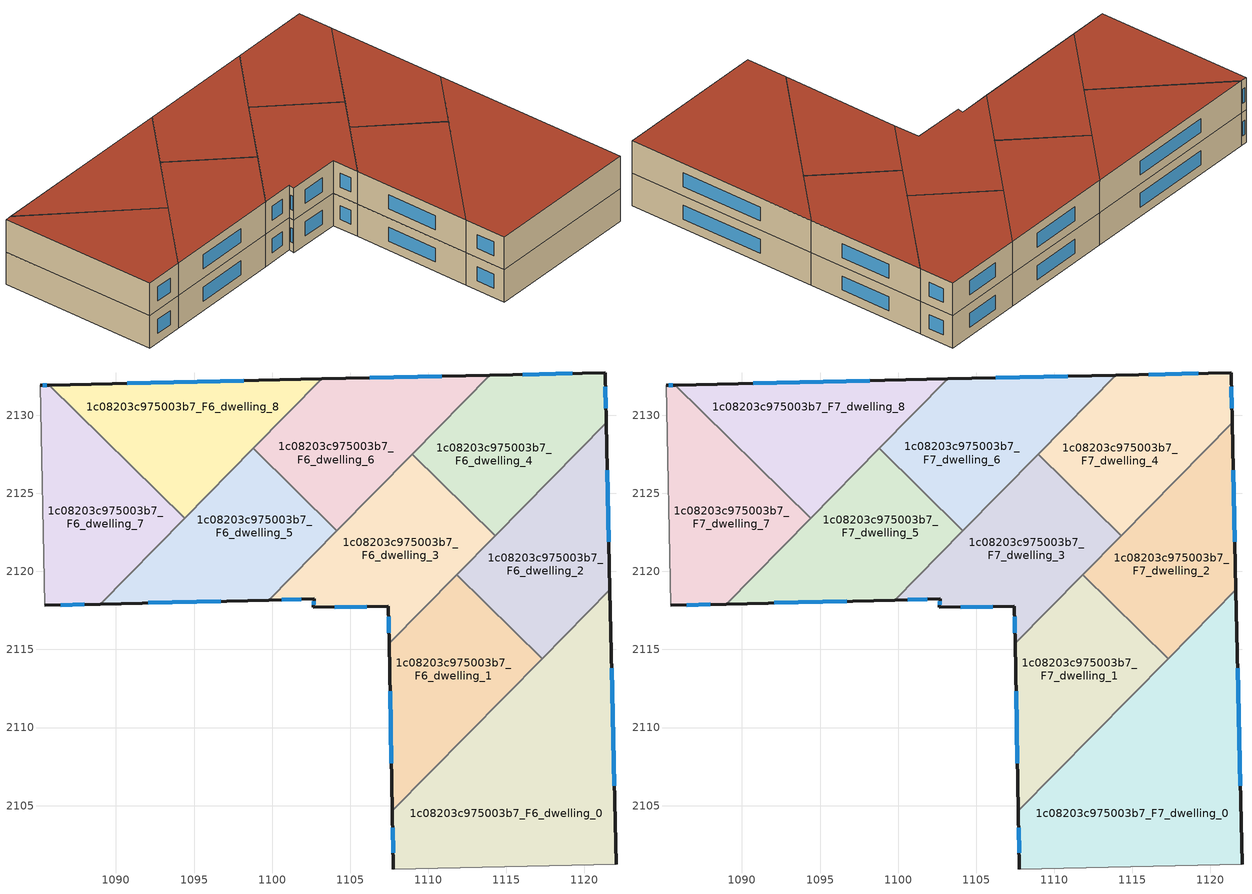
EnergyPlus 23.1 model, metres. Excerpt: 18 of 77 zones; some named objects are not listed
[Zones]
1c08203c975003b7_F6_dwelling_0
 floor to 1c08203c975003b7_F5_dwelling_0 (EU_floor_Construction): 1121.63,2118.83 1122.02,2101.24 1107.77,2100.92 1107.7,2104.67 z18
 wall outside (EU_wall_Construction): 1107.7,2104.67 1107.77,2100.92 / 1122.02,2101.24 1121.63,2118.83 z18:21
 wall adiabatic (EU_wall_Construction): 1107.77,2100.92 1122.02,2101.24 z18:21
 wall to 1c08203c975003b7_F6_dwelling_1 (EU_wall_Construction): 1117.28,2114.41 1107.7,2104.67 z18:21
 wall to 1c08203c975003b7_F6_dwelling_2 (EU_wall_Construction): 1121.63,2118.83 1117.28,2114.41 z18:21
 window (EU_Window_Construction): 1107.71,2103.6 1107.74,2101.99 / 1121.91,2106.27 1121.74,2113.81 z18.86:20.14
1c08203c975003b7_F6_dwelling_1
 floor to 1c08203c975003b7_F5_dwelling_1 (EU_floor_Construction): 1117.28,2114.41 1107.7,2104.67 1107.5,2115.39 1111.82,2119.79 z18
 wall outside (EU_wall_Construction): 1107.5,2115.39 1107.7,2104.67 z18:21
 wall to 1c08203c975003b7_F6_dwelling_2 (EU_wall_Construction): 1117.28,2114.41 1111.82,2119.79 z18:21
 wall to 1c08203c975003b7_F6_dwelling_3 (EU_wall_Construction): 1111.82,2119.79 1107.5,2115.39 z18:21
 window (EU_Window_Construction): 1107.55,2112.32 1107.64,2107.73 z18.86:20.14
1c08203c975003b7_F6_dwelling_2
 floor to 1c08203c975003b7_F5_dwelling_2 (EU_floor_Construction): 1121.39,2129.51 1121.63,2118.83 1117.28,2114.41 1111.82,2119.79 z18
 wall outside (EU_wall_Construction): 1121.63,2118.83 1121.39,2129.51 z18:21
 wall to 1c08203c975003b7_F6_dwelling_4 (EU_wall_Construction): 1121.39,2129.51 1114.28,2122.28 z18:21
 wall to 1c08203c975003b7_F6_dwelling_3 (EU_wall_Construction): 1114.28,2122.28 1111.82,2119.79 z18:21
 window (EU_Window_Construction): 1121.56,2121.88 1121.46,2126.46 z18.86:20.14
1c08203c975003b7_F6_dwelling_3
 floor to 1c08203c975003b7_F5_dwelling_3 (EU_floor_Construction): 1114.28,2122.28 1107.5,2115.39 1107.45,2117.77 1102.63,2117.7 1102.7,2118.23 1099.79,2118.16 1108.97,2127.5 z18
 wall outside (EU_wall_Construction): 1099.79,2118.16 1102.7,2118.23 1102.63,2117.7 1107.45,2117.77 1107.5,2115.39 z18:21
 wall to 1c08203c975003b7_F6_dwelling_4 (EU_wall_Construction): 1114.28,2122.28 1108.97,2127.5 z18:21
 wall to 1c08203c975003b7_F6_dwelling_6 (EU_wall_Construction): 1108.97,2127.5 1104.15,2122.6 z18:21
 wall to 1c08203c975003b7_F6_dwelling_5 (EU_wall_Construction): 1104.15,2122.6 1099.79,2118.16 z18:21
 window (EU_Window_Construction): 1107.46,2117.09 1107.48,2116.07 / 1104.01,2117.72 1106.08,2117.75 / 1102.68,2118.08 1102.65,2117.85 / 1100.62,2118.18 1101.87,2118.21 z18.86:20.14
1c08203c975003b7_F6_dwelling_4
 floor to 1c08203c975003b7_F5_dwelling_4 (EU_floor_Construction): 1121.32,2132.72 1121.39,2129.51 1114.28,2122.28 1108.97,2127.5 1113.95,2132.56 z18
 wall outside (EU_wall_Construction): 1121.39,2129.51 1121.32,2132.72 1113.95,2132.56 z18:21
 wall to 1c08203c975003b7_F6_dwelling_6 (EU_wall_Construction): 1113.95,2132.56 1108.97,2127.5 z18:21
 window (EU_Window_Construction): 1119.22,2132.68 1116.06,2132.61 / 1121.37,2130.43 1121.34,2131.81 z18.86:20.14
1c08203c975003b7_F6_dwelling_5
 floor to 1c08203c975003b7_F5_dwelling_5 (EU_floor_Construction): 1104.16,2122.6 1099.79,2118.16 1088.98,2117.91 1098.79,2127.88 z18
 wall outside (EU_wall_Construction): 1088.98,2117.91 1099.79,2118.16 z18:21
 wall to 1c08203c975003b7_F6_dwelling_6 (EU_wall_Construction): 1104.16,2122.6 1098.79,2127.88 z18:21
 wall to 1c08203c975003b7_F6_dwelling_7 (EU_wall_Construction): 1094.4,2123.41 1088.98,2117.91 z18:21
 wall to 1c08203c975003b7_F6_dwelling_8 (EU_wall_Construction): 1098.79,2127.88 1094.4,2123.41 z18:21
 window (EU_Window_Construction): 1092.07,2117.98 1096.7,2118.09 z18.86:20.14
1c08203c975003b7_F6_dwelling_6
 floor to 1c08203c975003b7_F5_dwelling_6 (EU_floor_Construction): 1113.95,2132.56 1104.16,2122.6 1098.79,2127.88 1103.16,2132.32 z18
 wall outside (EU_wall_Construction): 1113.95,2132.56 1103.16,2132.32 z18:21
 wall to 1c08203c975003b7_F6_dwelling_8 (EU_wall_Construction): 1103.16,2132.32 1098.79,2127.88 z18:21
 window (EU_Window_Construction): 1110.87,2132.49 1106.25,2132.39 z18.86:20.14
1c08203c975003b7_F6_dwelling_7
 floor to 1c08203c975003b7_F5_dwelling_7 (EU_floor_Construction): 1094.4,2123.41 1088.98,2117.91 1085.45,2117.82 1085.14,2131.92 1085.73,2131.93 z18
 wall outside (EU_wall_Construction): 1085.45,2117.82 1088.98,2117.91 / 1085.73,2131.93 1085.14,2131.92 z18:21
 wall adiabatic (EU_wall_Construction): 1085.14,2131.92 1085.45,2117.82 z18:21
 wall to 1c08203c975003b7_F6_dwelling_8 (EU_wall_Construction): 1094.4,2123.41 1085.73,2131.93 z18:21
 window (EU_Window_Construction): 1086.46,2117.85 1087.98,2117.88 / 1085.56,2131.93 1085.31,2131.92 z18.86:20.14
1c08203c975003b7_F6_dwelling_8
 floor to 1c08203c975003b7_F5_dwelling_8 (EU_floor_Construction): 1103.16,2132.32 1094.4,2123.41 1085.73,2131.93 z18
 wall outside (EU_wall_Construction): 1103.16,2132.32 1085.73,2131.93 z18:21
 window (EU_Window_Construction): 1098.18,2132.21 1090.71,2132.04 z18.86:20.14
1c08203c975003b7_F7_dwelling_0
 floor to 1c08203c975003b7_F6_dwelling_0 (EU_floor_Construction): 1121.63,2118.83 1122.02,2101.24 1107.77,2100.92 1107.7,2104.67 z21
 wall outside (EU_wall_Construction): 1107.7,2104.67 1107.77,2100.92 / 1122.02,2101.24 1121.63,2118.83 z21:24
 wall adiabatic (EU_wall_Construction): 1107.77,2100.92 1122.02,2101.24 z21:24
 wall to 1c08203c975003b7_F7_dwelling_1 (EU_wall_Construction): 1117.28,2114.41 1107.7,2104.67 z21:24
 wall to 1c08203c975003b7_F7_dwelling_2 (EU_wall_Construction): 1121.63,2118.83 1117.28,2114.41 z21:24
 window (EU_Window_Construction): 1107.71,2103.6 1107.74,2101.99 / 1121.91,2106.27 1121.74,2113.81 z21.86:23.14
 roof outside (EU_roof_Construction): 1122.02,2101.24 1121.63,2118.83 1107.7,2104.67 1107.77,2100.92 z24
1c08203c975003b7_F7_dwelling_1
 floor to 1c08203c975003b7_F6_dwelling_1 (EU_floor_Construction): 1117.28,2114.41 1107.7,2104.67 1107.5,2115.39 1111.82,2119.79 z21
 wall outside (EU_wall_Construction): 1107.5,2115.39 1107.7,2104.67 z21:24
 wall to 1c08203c975003b7_F7_dwelling_2 (EU_wall_Construction): 1117.28,2114.41 1111.82,2119.79 z21:24
 wall to 1c08203c975003b7_F7_dwelling_3 (EU_wall_Construction): 1111.82,2119.79 1107.5,2115.39 z21:24
 window (EU_Window_Construction): 1107.55,2112.32 1107.64,2107.73 z21.86:23.14
 roof outside (EU_roof_Construction): 1107.7,2104.67 1117.28,2114.41 1111.82,2119.79 1107.5,2115.39 z24
1c08203c975003b7_F7_dwelling_2
 floor to 1c08203c975003b7_F6_dwelling_2 (EU_floor_Construction): 1121.39,2129.51 1121.63,2118.83 1117.28,2114.41 1111.82,2119.79 z21
 wall outside (EU_wall_Construction): 1121.63,2118.83 1121.39,2129.51 z21:24
 wall to 1c08203c975003b7_F7_dwelling_4 (EU_wall_Construction): 1121.39,2129.51 1114.28,2122.28 z21:24
 wall to 1c08203c975003b7_F7_dwelling_3 (EU_wall_Construction): 1114.28,2122.28 1111.82,2119.79 z21:24
 window (EU_Window_Construction): 1121.56,2121.88 1121.46,2126.46 z21.86:23.14
 roof outside (EU_roof_Construction): 1117.28,2114.41 1121.63,2118.83 1121.39,2129.51 1111.82,2119.79 z24
1c08203c975003b7_F7_dwelling_3
 floor to 1c08203c975003b7_F6_dwelling_3 (EU_floor_Construction): 1114.28,2122.28 1107.5,2115.39 1107.45,2117.77 1102.63,2117.7 1102.7,2118.23 1099.79,2118.16 1108.97,2127.5 z21
 wall outside (EU_wall_Construction): 1099.79,2118.16 1102.7,2118.23 1102.63,2117.7 1107.45,2117.77 1107.5,2115.39 z21:24
 wall to 1c08203c975003b7_F7_dwelling_4 (EU_wall_Construction): 1114.28,2122.28 1108.97,2127.5 z21:24
 wall to 1c08203c975003b7_F7_dwelling_6 (EU_wall_Construction): 1108.97,2127.5 1104.15,2122.6 z21:24
 wall to 1c08203c975003b7_F7_dwelling_5 (EU_wall_Construction): 1104.15,2122.6 1099.79,2118.16 z21:24
 window (EU_Window_Construction): 1107.46,2117.09 1107.48,2116.07 / 1104.01,2117.72 1106.08,2117.75 / 1102.68,2118.08 1102.65,2117.85 / 1100.62,2118.18 1101.87,2118.21 z21.86:23.14
 roof outside (EU_roof_Construction): 1107.5,2115.39 1114.28,2122.28 1108.97,2127.5 1099.79,2118.16 1102.7,2118.23 1102.63,2117.7 1107.45,2117.77 z24
1c08203c975003b7_F7_dwelling_4
 floor to 1c08203c975003b7_F6_dwelling_4 (EU_floor_Construction): 1121.32,2132.72 1121.39,2129.51 1114.28,2122.28 1108.97,2127.5 1113.95,2132.56 z21
 wall outside (EU_wall_Construction): 1121.39,2129.51 1121.32,2132.72 1113.95,2132.56 z21:24
 wall to 1c08203c975003b7_F7_dwelling_6 (EU_wall_Construction): 1113.95,2132.56 1108.97,2127.5 z21:24
 window (EU_Window_Construction): 1119.22,2132.68 1116.06,2132.61 / 1121.37,2130.43 1121.34,2131.81 z21.86:23.14
 roof outside (EU_roof_Construction): 1114.28,2122.28 1121.39,2129.51 1121.32,2132.72 1113.95,2132.56 1108.97,2127.5 z24
1c08203c975003b7_F7_dwelling_5
 floor to 1c08203c975003b7_F6_dwelling_5 (EU_floor_Construction): 1104.16,2122.6 1099.79,2118.16 1088.98,2117.91 1098.79,2127.88 z21
 wall outside (EU_wall_Construction): 1088.98,2117.91 1099.79,2118.16 z21:24
 wall to 1c08203c975003b7_F7_dwelling_6 (EU_wall_Construction): 1104.16,2122.6 1098.79,2127.88 z21:24
 wall to 1c08203c975003b7_F7_dwelling_7 (EU_wall_Construction): 1094.4,2123.41 1088.98,2117.91 z21:24
 wall to 1c08203c975003b7_F7_dwelling_8 (EU_wall_Construction): 1098.79,2127.88 1094.4,2123.41 z21:24
 window (EU_Window_Construction): 1092.07,2117.98 1096.7,2118.09 z21.86:23.14
 roof outside (EU_roof_Construction): 1099.79,2118.16 1104.16,2122.6 1098.79,2127.88 1088.98,2117.91 z24
1c08203c975003b7_F7_dwelling_6
 floor to 1c08203c975003b7_F6_dwelling_6 (EU_floor_Construction): 1113.95,2132.56 1104.16,2122.6 1098.79,2127.88 1103.16,2132.32 z21
 wall outside (EU_wall_Construction): 1113.95,2132.56 1103.16,2132.32 z21:24
 wall to 1c08203c975003b7_F7_dwelling_8 (EU_wall_Construction): 1103.16,2132.32 1098.79,2127.88 z21:24
 window (EU_Window_Construction): 1110.87,2132.49 1106.25,2132.39 z21.86:23.14
 roof outside (EU_roof_Construction): 1104.16,2122.6 1113.95,2132.56 1103.16,2132.32 1098.79,2127.88 z24
1c08203c975003b7_F7_dwelling_7
 floor to 1c08203c975003b7_F6_dwelling_7 (EU_floor_Construction): 1094.4,2123.41 1088.98,2117.91 1085.45,2117.82 1085.14,2131.92 1085.73,2131.93 z21
 wall outside (EU_wall_Construction): 1085.45,2117.82 1088.98,2117.91 / 1085.73,2131.93 1085.14,2131.92 z21:24
 wall adiabatic (EU_wall_Construction): 1085.14,2131.92 1085.45,2117.82 z21:24
 wall to 1c08203c975003b7_F7_dwelling_8 (EU_wall_Construction): 1094.4,2123.41 1085.73,2131.93 z21:24
 window (EU_Window_Construction): 1086.46,2117.85 1087.98,2117.88 / 1085.56,2131.93 1085.31,2131.92 z21.86:23.14
 roof outside (EU_roof_Construction): 1088.98,2117.91 1094.4,2123.41 1085.73,2131.93 1085.14,2131.92 1085.45,2117.82 z24
1c08203c975003b7_F7_dwelling_8
 floor to 1c08203c975003b7_F6_dwelling_8 (EU_floor_Construction): 1103.16,2132.32 1094.4,2123.41 1085.73,2131.93 z21
 wall outside (EU_wall_Construction): 1103.16,2132.32 1085.73,2131.93 z21:24
 window (EU_Window_Construction): 1098.18,2132.21 1090.71,2132.04 z21.86:23.14
 roof outside (EU_roof_Construction): 1094.4,2123.41 1103.16,2132.32 1085.73,2131.93 z24
[Building]
EU S2 Campaign: North Axis=0; Terrain=City; Solar Distribution=FullExterior
[Site:Location]
Helsinki-Vantaa.AP: Latitude=60.317; Longitude=24.963; Time Zone=2; Elevation=54.6
[SizingPeriod:WeatherFileDays]
AnnualSizingPeriod: Begin Month=1; Begin Day of Month=1; End Month=12; End Day of Month=31; Day of Week for Start Day=Monday; Use Weather File Daylight Saving Period=No; Use Weather File Rain and Snow Indicators=No
[MATERIAL]
EU_InternalMass_Material: Roughness=MediumRough; Thickness=0.1; Conductivity=1; Density=1800; Specific Heat=900; Thermal Absorptance=0.9; Solar Absorptance=0.7; Visible Absorptance=0.7
[MATERIAL:NOMASS] Roughness=MediumRough; Thermal Absorptance=0.9; Solar Absorptance=0.7; Visible Absorptance=0.7
Name | Thermal Resistance
EU_wall_NoMass | 1.10183
EU_roof_NoMass; EU_floor_NoMass | 1.70606
[WINDOWMATERIAL:SIMPLEGLAZINGSYSTEM]
EU_Window_SimpleGlazing: UFactor=3.11035; Solar Heat Gain Coefficient=0.8; Visible Transmittance=0.8
[CONSTRUCTION]
EU_wall_Construction: EU_wall_NoMass
EU_roof_Construction: EU_roof_NoMass
EU_floor_Construction: EU_floor_NoMass
EU_Window_Construction: EU_Window_SimpleGlazing
EU_InternalMass_Construction: EU_InternalMass_Material
[ZONE] Type=1; Multiplier=1; Ceiling Height=autocalculate; Floor Area=autocalculate; Part of Total Floor Area=Yes
Name | Volume
1c08203c975003b7_F6_dwelling_0; 1c08203c975003b7_F7_dwelling_0 | 456.058
1c08203c975003b7_F6_dwelling_1; 1c08203c975003b7_F7_dwelling_1 | 228.023
1c08203c975003b7_F6_dwelling_2; 1c08203c975003b7_F7_dwelling_2 | 228.021
1c08203c975003b7_F6_dwelling_3; 1c08203c975003b7_F7_dwelling_3 | 228.004
1c08203c975003b7_F6_dwelling_4; 1c08203c975003b7_F7_dwelling_4 | 228.006
1c08203c975003b7_F6_dwelling_5; 1c08203c975003b7_F7_dwelling_5 | 228.03
1c08203c975003b7_F6_dwelling_6; 1c08203c975003b7_F7_dwelling_6 | 228.051
1c08203c975003b7_F6_dwelling_7; 1c08203c975003b7_F7_dwelling_7 | 227.993
1c08203c975003b7_F6_dwelling_8; 1c08203c975003b7_F7_dwelling_8 | 228.034
[INTERNALMASS] Construction=EU_InternalMass_Construction
Name | Zone or ZoneList | Surface Area
1c08203c975003b7_F6_dwelling_0_EU_InternalMass | 1c08203c975003b7_F6_dwelling_0 | 152.019
1c08203c975003b7_F6_dwelling_1_EU_InternalMass | 1c08203c975003b7_F6_dwelling_1 | 76.0076
1c08203c975003b7_F6_dwelling_2_EU_InternalMass | 1c08203c975003b7_F6_dwelling_2 | 76.0073
1c08203c975003b7_F6_dwelling_3_EU_InternalMass | 1c08203c975003b7_F6_dwelling_3 | 76.0009
1c08203c975003b7_F6_dwelling_4_EU_InternalMass | 1c08203c975003b7_F6_dwelling_4 | 76.0022
1c08203c975003b7_F6_dwelling_5_EU_InternalMass | 1c08203c975003b7_F6_dwelling_5 | 76.0102
1c08203c975003b7_F6_dwelling_6_EU_InternalMass | 1c08203c975003b7_F6_dwelling_6 | 76.0167
1c08203c975003b7_F6_dwelling_7_EU_InternalMass | 1c08203c975003b7_F6_dwelling_7 | 75.9974
1c08203c975003b7_F6_dwelling_8_EU_InternalMass | 1c08203c975003b7_F6_dwelling_8 | 76.0113
1c08203c975003b7_F7_dwelling_0_EU_InternalMass | 1c08203c975003b7_F7_dwelling_0 | 152.019
1c08203c975003b7_F7_dwelling_1_EU_InternalMass | 1c08203c975003b7_F7_dwelling_1 | 76.0076
1c08203c975003b7_F7_dwelling_2_EU_InternalMass | 1c08203c975003b7_F7_dwelling_2 | 76.0073
1c08203c975003b7_F7_dwelling_3_EU_InternalMass | 1c08203c975003b7_F7_dwelling_3 | 76.0009
1c08203c975003b7_F7_dwelling_4_EU_InternalMass | 1c08203c975003b7_F7_dwelling_4 | 76.0022
1c08203c975003b7_F7_dwelling_5_EU_InternalMass | 1c08203c975003b7_F7_dwelling_5 | 76.0102
1c08203c975003b7_F7_dwelling_6_EU_InternalMass | 1c08203c975003b7_F7_dwelling_6 | 76.0167
1c08203c975003b7_F7_dwelling_7_EU_InternalMass | 1c08203c975003b7_F7_dwelling_7 | 75.9974
1c08203c975003b7_F7_dwelling_8_EU_InternalMass | 1c08203c975003b7_F7_dwelling_8 | 76.0113
[OTHEREQUIPMENT] Fuel Type=Electricity; Design Level Calculation Method=Watts/Area; Power per Zone Floor Area=1; Fraction Latent=0; Fraction Radiant=0; Fraction Lost=0; Carbon Dioxide Generation Rate=0; EndUse Subcategory=EU_Step8_InternalGains
Name | Zone or ZoneList or Space or SpaceList | Schedule
EU_Step8_InternalGain_1c08203c975003b7_F6_dwelling_0_f000 | 1c08203c975003b7_F6_dwelling_0 | EU_Step8_GainSchedule_1c08203c975003b7_F6_dwelling_0_f000
EU_Step8_InternalGain_1c08203c975003b7_F6_dwelling_1_f000 | 1c08203c975003b7_F6_dwelling_1 | EU_Step8_GainSchedule_1c08203c975003b7_F6_dwelling_1_f000
EU_Step8_InternalGain_1c08203c975003b7_F6_dwelling_2_f000 | 1c08203c975003b7_F6_dwelling_2 | EU_Step8_GainSchedule_1c08203c975003b7_F6_dwelling_2_f000
EU_Step8_InternalGain_1c08203c975003b7_F6_dwelling_3_f000 | 1c08203c975003b7_F6_dwelling_3 | EU_Step8_GainSchedule_1c08203c975003b7_F6_dwelling_3_f000
EU_Step8_InternalGain_1c08203c975003b7_F6_dwelling_4_f000 | 1c08203c975003b7_F6_dwelling_4 | EU_Step8_GainSchedule_1c08203c975003b7_F6_dwelling_4_f000
EU_Step8_InternalGain_1c08203c975003b7_F6_dwelling_5_f000 | 1c08203c975003b7_F6_dwelling_5 | EU_Step8_GainSchedule_1c08203c975003b7_F6_dwelling_5_f000
EU_Step8_InternalGain_1c08203c975003b7_F6_dwelling_6_f000 | 1c08203c975003b7_F6_dwelling_6 | EU_Step8_GainSchedule_1c08203c975003b7_F6_dwelling_6_f000
EU_Step8_InternalGain_1c08203c975003b7_F6_dwelling_7_f000 | 1c08203c975003b7_F6_dwelling_7 | EU_Step8_GainSchedule_1c08203c975003b7_F6_dwelling_7_f000
EU_Step8_InternalGain_1c08203c975003b7_F6_dwelling_8_f000 | 1c08203c975003b7_F6_dwelling_8 | EU_Step8_GainSchedule_1c08203c975003b7_F6_dwelling_8_f000
EU_Step8_InternalGain_1c08203c975003b7_F7_dwelling_0_f000 | 1c08203c975003b7_F7_dwelling_0 | EU_Step8_GainSchedule_1c08203c975003b7_F7_dwelling_0_f000
EU_Step8_InternalGain_1c08203c975003b7_F7_dwelling_1_f000 | 1c08203c975003b7_F7_dwelling_1 | EU_Step8_GainSchedule_1c08203c975003b7_F7_dwelling_1_f000
EU_Step8_InternalGain_1c08203c975003b7_F7_dwelling_2_f000 | 1c08203c975003b7_F7_dwelling_2 | EU_Step8_GainSchedule_1c08203c975003b7_F7_dwelling_2_f000
EU_Step8_InternalGain_1c08203c975003b7_F7_dwelling_3_f000 | 1c08203c975003b7_F7_dwelling_3 | EU_Step8_GainSchedule_1c08203c975003b7_F7_dwelling_3_f000
EU_Step8_InternalGain_1c08203c975003b7_F7_dwelling_4_f000 | 1c08203c975003b7_F7_dwelling_4 | EU_Step8_GainSchedule_1c08203c975003b7_F7_dwelling_4_f000
EU_Step8_InternalGain_1c08203c975003b7_F7_dwelling_5_f000 | 1c08203c975003b7_F7_dwelling_5 | EU_Step8_GainSchedule_1c08203c975003b7_F7_dwelling_5_f000
EU_Step8_InternalGain_1c08203c975003b7_F7_dwelling_6_f000 | 1c08203c975003b7_F7_dwelling_6 | EU_Step8_GainSchedule_1c08203c975003b7_F7_dwelling_6_f000
EU_Step8_InternalGain_1c08203c975003b7_F7_dwelling_7_f000 | 1c08203c975003b7_F7_dwelling_7 | EU_Step8_GainSchedule_1c08203c975003b7_F7_dwelling_7_f000
EU_Step8_InternalGain_1c08203c975003b7_F7_dwelling_8_f000 | 1c08203c975003b7_F7_dwelling_8 | EU_Step8_GainSchedule_1c08203c975003b7_F7_dwelling_8_f000
[ZONEVENTILATION:DESIGNFLOWRATE] Schedule=EU_AlwaysOn; Design Flow Rate Calculation Method=AirChanges/Hour; Air Changes per Hour=0.756316; Ventilation Type=Natural; Fan Pressure Rise=0; Fan Total Efficiency=1; Constant Term Coefficient=1; Temperature Term Coefficient=0; Velocity Term Coefficient=0; Velocity Squared Term Coefficient=0; Minimum Indoor Temperature=-100; Maximum Indoor Temperature=100; Delta Temperature=-100; Minimum Outdoor Temperature=-100; Maximum Outdoor Temperature=100; Maximum Wind Speed=40
Name | Zone or ZoneList or Space or SpaceList
EU_ConstantAir_1c08203c975003b7_F6_dwelling_0 | 1c08203c975003b7_F6_dwelling_0
EU_ConstantAir_1c08203c975003b7_F6_dwelling_1 | 1c08203c975003b7_F6_dwelling_1
EU_ConstantAir_1c08203c975003b7_F6_dwelling_2 | 1c08203c975003b7_F6_dwelling_2
EU_ConstantAir_1c08203c975003b7_F6_dwelling_3 | 1c08203c975003b7_F6_dwelling_3
EU_ConstantAir_1c08203c975003b7_F6_dwelling_4 | 1c08203c975003b7_F6_dwelling_4
EU_ConstantAir_1c08203c975003b7_F6_dwelling_5 | 1c08203c975003b7_F6_dwelling_5
EU_ConstantAir_1c08203c975003b7_F6_dwelling_6 | 1c08203c975003b7_F6_dwelling_6
EU_ConstantAir_1c08203c975003b7_F6_dwelling_7 | 1c08203c975003b7_F6_dwelling_7
EU_ConstantAir_1c08203c975003b7_F6_dwelling_8 | 1c08203c975003b7_F6_dwelling_8
EU_ConstantAir_1c08203c975003b7_F7_dwelling_0 | 1c08203c975003b7_F7_dwelling_0
EU_ConstantAir_1c08203c975003b7_F7_dwelling_1 | 1c08203c975003b7_F7_dwelling_1
EU_ConstantAir_1c08203c975003b7_F7_dwelling_2 | 1c08203c975003b7_F7_dwelling_2
EU_ConstantAir_1c08203c975003b7_F7_dwelling_3 | 1c08203c975003b7_F7_dwelling_3
EU_ConstantAir_1c08203c975003b7_F7_dwelling_4 | 1c08203c975003b7_F7_dwelling_4
EU_ConstantAir_1c08203c975003b7_F7_dwelling_5 | 1c08203c975003b7_F7_dwelling_5
EU_ConstantAir_1c08203c975003b7_F7_dwelling_6 | 1c08203c975003b7_F7_dwelling_6
EU_ConstantAir_1c08203c975003b7_F7_dwelling_7 | 1c08203c975003b7_F7_dwelling_7
EU_ConstantAir_1c08203c975003b7_F7_dwelling_8 | 1c08203c975003b7_F7_dwelling_8
[HVACTEMPLATE:ZONE:IDEALLOADSAIRSYSTEM] System Availability Schedule=EU_AlwaysOn; Maximum Heating Supply Air Temperature=50; Minimum Cooling Supply Air Temperature=13; Maximum Heating Supply Air Humidity Ratio=0.0156; Minimum Cooling Supply Air Humidity Ratio=0.0077; Heating Limit=NoLimit; Cooling Limit=NoLimit; Heating Availability Schedule=EU_AlwaysOn; Cooling Availability Schedule=EU_CoolingOff; Dehumidification Control Type=ConstantSensibleHeatRatio; Cooling Sensible Heat Ratio=0.7; Dehumidification Setpoint=60; Humidification Control Type=None; Humidification Setpoint=30; Outdoor Air Method=None; Outdoor Air Flow Rate per Person=0.00944; Outdoor Air Flow Rate per Zone Floor Area=0; Outdoor Air Flow Rate per Zone=0; Demand Controlled Ventilation Type=None; Outdoor Air Economizer Type=NoEconomizer; Heat Recovery Type=None; Sensible Heat Recovery Effectiveness=0.7; Latent Heat Recovery Effectiveness=0.65
Name | Template Thermostat
1c08203c975003b7_F6_dwelling_0 | EU_HeatOnly_1c08203c975003b7_F6_dwelling_0
1c08203c975003b7_F6_dwelling_1 | EU_HeatOnly_1c08203c975003b7_F6_dwelling_1
1c08203c975003b7_F6_dwelling_2 | EU_HeatOnly_1c08203c975003b7_F6_dwelling_2
1c08203c975003b7_F6_dwelling_3 | EU_HeatOnly_1c08203c975003b7_F6_dwelling_3
1c08203c975003b7_F6_dwelling_4 | EU_HeatOnly_1c08203c975003b7_F6_dwelling_4
1c08203c975003b7_F6_dwelling_5 | EU_HeatOnly_1c08203c975003b7_F6_dwelling_5
1c08203c975003b7_F6_dwelling_6 | EU_HeatOnly_1c08203c975003b7_F6_dwelling_6
1c08203c975003b7_F6_dwelling_7 | EU_HeatOnly_1c08203c975003b7_F6_dwelling_7
1c08203c975003b7_F6_dwelling_8 | EU_HeatOnly_1c08203c975003b7_F6_dwelling_8
1c08203c975003b7_F7_dwelling_0 | EU_HeatOnly_1c08203c975003b7_F7_dwelling_0
1c08203c975003b7_F7_dwelling_1 | EU_HeatOnly_1c08203c975003b7_F7_dwelling_1
1c08203c975003b7_F7_dwelling_2 | EU_HeatOnly_1c08203c975003b7_F7_dwelling_2
1c08203c975003b7_F7_dwelling_3 | EU_HeatOnly_1c08203c975003b7_F7_dwelling_3
1c08203c975003b7_F7_dwelling_4 | EU_HeatOnly_1c08203c975003b7_F7_dwelling_4
1c08203c975003b7_F7_dwelling_5 | EU_HeatOnly_1c08203c975003b7_F7_dwelling_5
1c08203c975003b7_F7_dwelling_6 | EU_HeatOnly_1c08203c975003b7_F7_dwelling_6
1c08203c975003b7_F7_dwelling_7 | EU_HeatOnly_1c08203c975003b7_F7_dwelling_7
1c08203c975003b7_F7_dwelling_8 | EU_HeatOnly_1c08203c975003b7_F7_dwelling_8
[SIZING:ZONE] Zone Cooling Design Supply Air Temperature Input Method=SupplyAirTemperature; Zone Cooling Design Supply Air Temperature=13; Zone Heating Design Supply Air Temperature Input Method=SupplyAirTemperature; Zone Heating Design Supply Air Temperature=50; Zone Cooling Design Supply Air Humidity Ratio=0.008; Zone Heating Design Supply Air Humidity Ratio=0.008; Cooling Design Air Flow Method=DesignDay; Cooling Design Air Flow Rate=0; Cooling Minimum Air Flow per Zone Floor Area=0.000762; Cooling Minimum Air Flow=0; Cooling Minimum Air Flow Fraction=0.2; Heating Design Air Flow Method=DesignDay; Heating Design Air Flow Rate=0; Heating Maximum Air Flow per Zone Floor Area=0.002032; Heating Maximum Air Flow=0.141576; Heating Maximum Air Flow Fraction=0.3; Account for Dedicated Outdoor Air System=No; Dedicated Outdoor Air System Control Strategy=NeutralSupplyAir; Dedicated Outdoor Air Low Setpoint Temperature for Design=autosize; Dedicated Outdoor Air High Setpoint Temperature for Design=autosize; Zone Load Sizing Method=Sensible Load Only No Latent Load; Zone Latent Cooling Design Supply Air Humidity Ratio Input Method=HumidityRatioDifference; Zone Cooling Design Supply Air Humidity Ratio Difference=0.005; Zone Latent Heating Design Supply Air Humidity Ratio Input Method=HumidityRatioDifference; Zone Humidification Design Supply Air Humidity Ratio Difference=0.005
1c08203c975003b7_F6_dwelling_0; 1c08203c975003b7_F6_dwelling_1; 1c08203c975003b7_F6_dwelling_2; 1c08203c975003b7_F6_dwelling_3; 1c08203c975003b7_F6_dwelling_4; 1c08203c975003b7_F6_dwelling_5; 1c08203c975003b7_F6_dwelling_6; 1c08203c975003b7_F6_dwelling_7; 1c08203c975003b7_F6_dwelling_8; 1c08203c975003b7_F7_dwelling_0; 1c08203c975003b7_F7_dwelling_1; 1c08203c975003b7_F7_dwelling_2; 1c08203c975003b7_F7_dwelling_3; 1c08203c975003b7_F7_dwelling_4; 1c08203c975003b7_F7_dwelling_5; 1c08203c975003b7_F7_dwelling_6; 1c08203c975003b7_F7_dwelling_7; 1c08203c975003b7_F7_dwelling_8
[SCHEDULE:CONSTANT]
Name | Hourly Value
EU_AlwaysOn | 1
EU_CoolingOff | 0
[SCHEDULE:FILE] Column Number=1; Rows to Skip at Top=0; Number of Hours of Data=8760; Column Separator=Comma; Interpolate to Timestep=No; Minutes per Item=60; Adjust Schedule for Daylight Savings=Yes
Name | File
EU_Step8_GainSchedule_1c08203c975003b7_F6_dwelling_0_f000 | ../../schedules/1c08203c975003b7/1c08203c975003b7_F6_dwelling_0_f000_gain.csv
EU_Step8_GainSchedule_1c08203c975003b7_F6_dwelling_1_f000 | ../../schedules/1c08203c975003b7/1c08203c975003b7_F6_dwelling_1_f000_gain.csv
EU_Step8_GainSchedule_1c08203c975003b7_F6_dwelling_2_f000 | ../../schedules/1c08203c975003b7/1c08203c975003b7_F6_dwelling_2_f000_gain.csv
EU_Step8_GainSchedule_1c08203c975003b7_F6_dwelling_3_f000 | ../../schedules/1c08203c975003b7/1c08203c975003b7_F6_dwelling_3_f000_gain.csv
EU_Step8_GainSchedule_1c08203c975003b7_F6_dwelling_4_f000 | ../../schedules/1c08203c975003b7/1c08203c975003b7_F6_dwelling_4_f000_gain.csv
EU_Step8_GainSchedule_1c08203c975003b7_F6_dwelling_5_f000 | ../../schedules/1c08203c975003b7/1c08203c975003b7_F6_dwelling_5_f000_gain.csv
EU_Step8_GainSchedule_1c08203c975003b7_F6_dwelling_6_f000 | ../../schedules/1c08203c975003b7/1c08203c975003b7_F6_dwelling_6_f000_gain.csv
EU_Step8_GainSchedule_1c08203c975003b7_F6_dwelling_7_f000 | ../../schedules/1c08203c975003b7/1c08203c975003b7_F6_dwelling_7_f000_gain.csv
EU_Step8_GainSchedule_1c08203c975003b7_F6_dwelling_8_f000 | ../../schedules/1c08203c975003b7/1c08203c975003b7_F6_dwelling_8_f000_gain.csv
EU_Step8_GainSchedule_1c08203c975003b7_F7_dwelling_0_f000 | ../../schedules/1c08203c975003b7/1c08203c975003b7_F7_dwelling_0_f000_gain.csv
EU_Step8_GainSchedule_1c08203c975003b7_F7_dwelling_1_f000 | ../../schedules/1c08203c975003b7/1c08203c975003b7_F7_dwelling_1_f000_gain.csv
EU_Step8_GainSchedule_1c08203c975003b7_F7_dwelling_2_f000 | ../../schedules/1c08203c975003b7/1c08203c975003b7_F7_dwelling_2_f000_gain.csv
EU_Step8_GainSchedule_1c08203c975003b7_F7_dwelling_3_f000 | ../../schedules/1c08203c975003b7/1c08203c975003b7_F7_dwelling_3_f000_gain.csv
EU_Step8_GainSchedule_1c08203c975003b7_F7_dwelling_4_f000 | ../../schedules/1c08203c975003b7/1c08203c975003b7_F7_dwelling_4_f000_gain.csv
EU_Step8_GainSchedule_1c08203c975003b7_F7_dwelling_5_f000 | ../../schedules/1c08203c975003b7/1c08203c975003b7_F7_dwelling_5_f000_gain.csv
EU_Step8_GainSchedule_1c08203c975003b7_F7_dwelling_6_f000 | ../../schedules/1c08203c975003b7/1c08203c975003b7_F7_dwelling_6_f000_gain.csv
EU_Step8_GainSchedule_1c08203c975003b7_F7_dwelling_7_f000 | ../../schedules/1c08203c975003b7/1c08203c975003b7_F7_dwelling_7_f000_gain.csv
EU_Step8_GainSchedule_1c08203c975003b7_F7_dwelling_8_f000 | ../../schedules/1c08203c975003b7/1c08203c975003b7_F7_dwelling_8_f000_gain.csv
